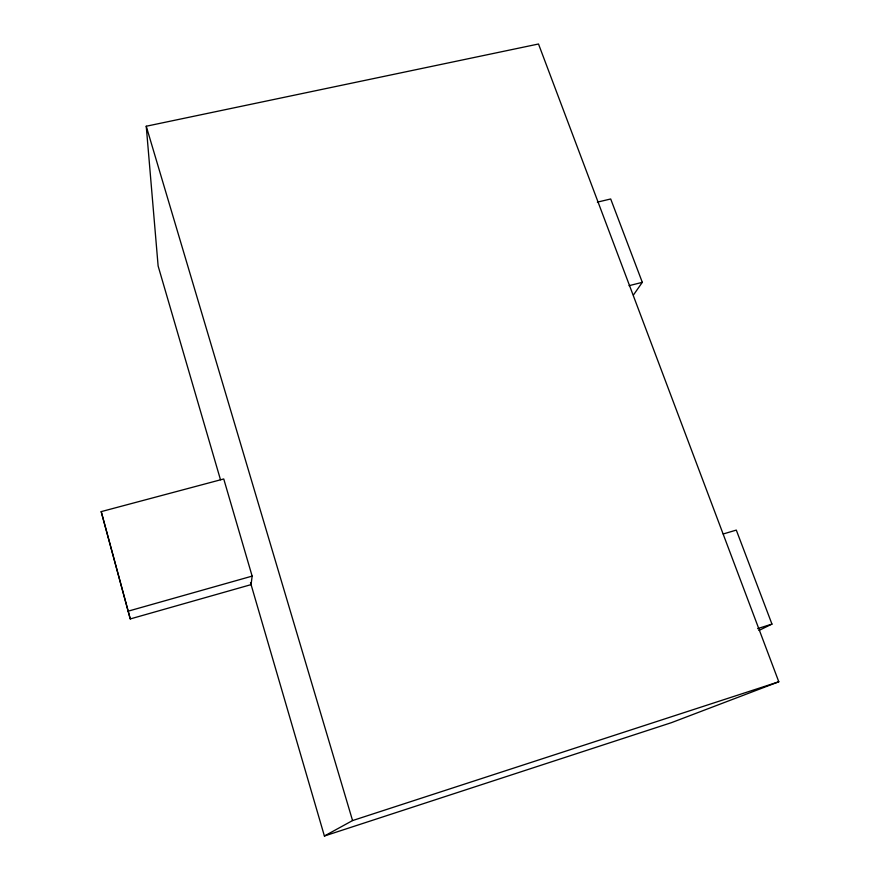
<?xml version="1.0" encoding="UTF-8"?>
<svg xmlns="http://www.w3.org/2000/svg" width="880" height="880" viewBox="0 0 880 880"><rect width="100%" height="100%" fill="white"/><g stroke="black" fill="none" stroke-linecap="round" stroke-linejoin="round"><path stroke-width="1.32" d="M252.142 576.114L251.075 584.628L130.262 618.937L101.2 511.621L223.74 478.962L252.142 576.114L127.996 611.215M633.479 294.954L642.312 282.337L610.698 198.979L597.366 202.136M250.503 582.659L324.401 836L352.561 820.567L778.8 681.78L538.505 44L146.245 126.236L158.125 265.991L220.484 479.743M758.923 630.465L771.958 624.096L736.296 530.09L723.261 533.973M778.8 681.78L671.528 722.634L324.401 836M757.636 628.617L771.958 624.096M629.013 285.692L642.312 282.337M146.245 126.236L352.561 820.567M101.2 511.621L130.262 618.937"/></g></svg>
